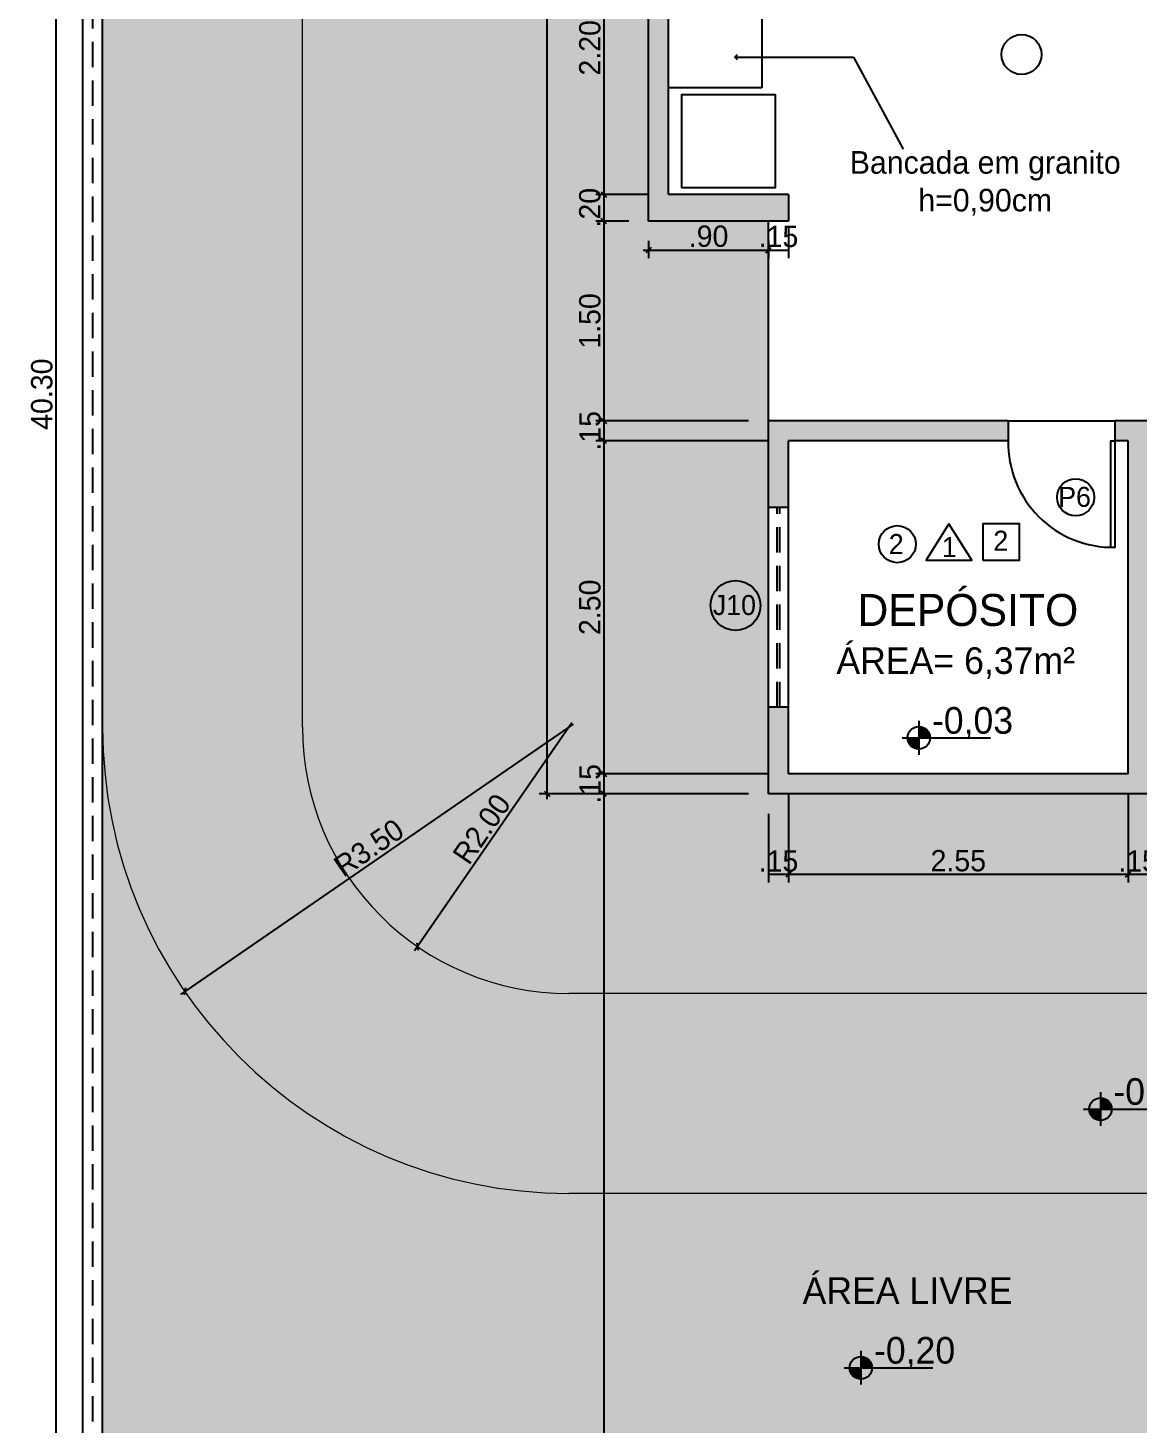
# Model space of a CAD drawing. Header units: feet. Extents: x 1734 to 1931, y 883 to 1088.
# Drawn here: x 1735.88 to 1744.22, y 907.9 to 918.38 of the extents above; entities that cross this region are included whole.
import ezdxf

# ---------------------------------------------------------------- set-up
doc = ezdxf.new("R2010")
doc.units = ezdxf.units.FT
doc.header["$LTSCALE"] = 0.3
doc.header["$MEASUREMENT"] = 0
doc.header["$PDMODE"] = 32
doc.header["$PDSIZE"] = 0.1
doc.linetypes.add('DASHED2', pattern=[0.375, 0.25, -0.125])
doc.linetypes.add('HIDDEN', pattern=[9.525, 6.35, -3.175])
doc.layers.get('0').update_dxf_attribs({"linetype": 'CONTINUOUS'})
doc.layers.get('Defpoints').update_dxf_attribs({"linetype": 'CONTINUOUS'})
for name, color, linetype in [('1', 1, 'CONTINUOUS'), ('2', 44, 'CONTINUOUS'), ('3', 3, 'CONTINUOUS'), ('5', 5, 'CONTINUOUS'), ('Cotas', 1, 'CONTINUOUS'), ('demolição', 140, 'DASHED2'), ('projecao', 8, 'HIDDEN'), ('Texto', 44, 'CONTINUOUS')]:
    doc.layers.add(name, color=color, linetype=linetype)
doc.styles.add('ROMANS', font='romans')
doc.styles.add('style1', font='GOTHIC.TTF')
doc.styles.add('TP', font='arial.ttf', dxfattribs={"height": 0.1})
doc.dimstyles.new('ESC-100', dxfattribs={"dimtxt": 0.16, "dimasz": 0.04, "dimexe": 0.06, "dimexo": 0.15, "dimgap": 0.02, "dimtad": 1, "dimzin": 4, "dimdsep": 46, "dimtxsty": 'style1', "dimblk": 'OBLIQUE', "dimcen": 0.01, "dimdle": 0.04, "dimclrd": 14, "dimclre": 14, "dimclrt": 2, "dimazin": 0, "dimtfac": 1, "dimtix": 1, "dimtmove": 2, "dimatfit": 0, "dimldrblk": 'OPEN90', "dimfxl": 1, "dimtolj": 1, "dimtzin": 4, "dimlwd": -1, "dimlwe": -1, "dimarcsym": 0})

# ---------------------------------------------------------------- blocks, each defined once
blk = doc.blocks.new('*D129')
at = {"layer": 'Cotas', "color": 14, "transparency": 16777216}
for p, q in [((1744.142, 912.631), (1744.142, 911.964)), ((1744.292, 912.631), (1744.292, 911.964)), ((1744.292, 912.024), (1744.142, 912.024))]:
    blk.add_line(p, q, dxfattribs=at)
at = {"layer": 'Defpoints', "color": 0, "transparency": 16777216}
for p in [(1744.142, 912.781), (1744.292, 912.781), (1744.142, 912.024)]:
    blk.add_point(p, dxfattribs=at)
at = {"layer": 'Cotas', "color": 2, "transparency": 16777216, "insert": (1744.217, 912.126), "char_height": 0.16, "attachment_point": 5, "style": 'style1'}
blk.add_mtext('\\A1;.15', dxfattribs=at)
blk = doc.blocks.new('_Oblique')
at = {"color": 0, "linetype": 'ByBlock', "lineweight": -2}
blk.add_line((-0.5, -0.5), (0.5, 0.5), dxfattribs=at)
blk = doc.blocks.new('_Open90')
at = {"color": 0, "linetype": 'ByBlock', "lineweight": -2}
for p, q in [((0, 0), (-1, 0)), ((-0.5, 0.5), (0, 0)), ((0, 0), (-0.5, -0.5))]:
    blk.add_line(p, q, dxfattribs=at)
blk = doc.blocks.new('*D130')
at = {"layer": 'Cotas', "color": 14, "transparency": 16777216}
for p, q in [((1741.592, 912.631), (1741.592, 911.964)), ((1744.142, 912.631), (1744.142, 911.964)), ((1744.182, 912.024), (1741.552, 912.024))]:
    blk.add_line(p, q, dxfattribs=at)
at = {"layer": 'Defpoints', "color": 0, "transparency": 16777216}
for p in [(1741.592, 912.781), (1744.142, 912.781), (1741.592, 912.024)]:
    blk.add_point(p, dxfattribs=at)
at = {"layer": 'Cotas', "color": 14, "transparency": 16777216, "xscale": 0.04, "yscale": 0.04, "zscale": 0.04, "rotation": 180}
blk.add_blockref('_Oblique', (1741.592, 912.024), dxfattribs=at)
at = {"layer": 'Cotas', "color": 14, "transparency": 16777216, "xscale": 0.04, "yscale": 0.04, "zscale": 0.04}
blk.add_blockref('_Oblique', (1744.142, 912.024), dxfattribs=at)
at = {"layer": 'Cotas', "color": 2, "transparency": 16777216, "insert": (1742.867, 912.128), "char_height": 0.16, "attachment_point": 5, "style": 'style1'}
blk.add_mtext('\\A1;2.55', dxfattribs=at)
blk = doc.blocks.new('*D131')
at = {"layer": 'Cotas', "color": 14, "transparency": 16777216}
for p, q in [((1741.592, 912.631), (1741.592, 911.964)), ((1741.442, 912.481), (1741.442, 911.964)), ((1741.592, 912.024), (1741.442, 912.024))]:
    blk.add_line(p, q, dxfattribs=at)
at = {"layer": 'Defpoints', "color": 0, "transparency": 16777216}
for p in [(1741.592, 912.781), (1741.442, 912.631), (1741.442, 912.024)]:
    blk.add_point(p, dxfattribs=at)
at = {"layer": 'Cotas', "color": 2, "transparency": 16777216, "insert": (1741.517, 912.126), "char_height": 0.16, "attachment_point": 5, "style": 'style1'}
blk.add_mtext('\\A1;.15', dxfattribs=at)
blk = doc.blocks.new('*D138')
at = {"layer": 'Cotas', "color": 14, "linetype": 'Continuous', "transparency": 16777216}
for p, q in [((1740.392, 919.331), (1740.145, 919.331)), ((1740.205, 919.371), (1740.205, 917.091)), ((1740.542, 917.131), (1740.145, 917.131))]:
    blk.add_line(p, q, dxfattribs=at)
at = {"layer": 'Defpoints', "color": 0, "linetype": 'Continuous', "transparency": 16777216}
for p in [(1740.542, 919.331), (1740.205, 917.131), (1740.692, 917.131)]:
    blk.add_point(p, dxfattribs=at)
at = {"layer": 'Cotas', "color": 14, "linetype": 'Continuous', "transparency": 16777216, "xscale": 0.04, "yscale": 0.04, "zscale": 0.04}
for p, rotation in [((1740.205, 919.331), 90), ((1740.205, 917.131), 270)]:
    blk.add_blockref('_Oblique', p, dxfattribs=dict(at, rotation=rotation))
at = {"layer": 'Cotas', "color": 2, "linetype": 'Continuous', "transparency": 16777216, "insert": (1740.101, 918.231), "char_height": 0.16, "attachment_point": 5, "rotation": 90, "style": 'style1'}
blk.add_mtext('\\A1;2.20', dxfattribs=at)
blk = doc.blocks.new('*D139')
at = {"layer": 'Cotas', "color": 14, "linetype": 'Continuous', "transparency": 16777216}
for p, q in [((1740.542, 917.131), (1740.145, 917.131)), ((1740.205, 917.131), (1740.205, 916.931)), ((1740.392, 916.931), (1740.145, 916.931))]:
    blk.add_line(p, q, dxfattribs=at)
at = {"layer": 'Defpoints', "color": 0, "linetype": 'Continuous', "transparency": 16777216}
for p in [(1740.692, 917.131), (1740.205, 916.931), (1740.542, 916.931)]:
    blk.add_point(p, dxfattribs=at)
at = {"layer": 'Cotas', "color": 2, "linetype": 'Continuous', "transparency": 16777216, "insert": (1740.101, 917.031), "char_height": 0.16, "attachment_point": 5, "rotation": 90, "style": 'style1'}
blk.add_mtext('\\A1;.20', dxfattribs=at)
blk = doc.blocks.new('*D140')
at = {"layer": 'Cotas', "color": 14, "linetype": 'Continuous', "transparency": 16777216}
for p, q in [((1740.392, 916.931), (1740.145, 916.931)), ((1740.205, 916.971), (1740.205, 915.391)), ((1741.292, 915.431), (1740.145, 915.431))]:
    blk.add_line(p, q, dxfattribs=at)
at = {"layer": 'Defpoints', "color": 0, "linetype": 'Continuous', "transparency": 16777216}
for p in [(1740.542, 916.931), (1740.205, 915.431), (1741.442, 915.431)]:
    blk.add_point(p, dxfattribs=at)
at = {"layer": 'Cotas', "color": 14, "linetype": 'Continuous', "transparency": 16777216, "xscale": 0.04, "yscale": 0.04, "zscale": 0.04}
for p, rotation in [((1740.205, 916.931), 90), ((1740.205, 915.431), 270)]:
    blk.add_blockref('_Oblique', p, dxfattribs=dict(at, rotation=rotation))
at = {"layer": 'Cotas', "color": 2, "linetype": 'Continuous', "transparency": 16777216, "insert": (1740.101, 916.181), "char_height": 0.16, "attachment_point": 5, "rotation": 90, "style": 'style1'}
blk.add_mtext('\\A1;1.50', dxfattribs=at)
blk = doc.blocks.new('*D141')
at = {"layer": 'Cotas', "color": 14, "linetype": 'Continuous', "transparency": 16777216}
for p, q in [((1741.292, 915.431), (1740.145, 915.431)), ((1740.205, 915.431), (1740.205, 915.281)), ((1741.442, 915.281), (1740.145, 915.281))]:
    blk.add_line(p, q, dxfattribs=at)
at = {"layer": 'Defpoints', "color": 0, "linetype": 'Continuous', "transparency": 16777216}
for p in [(1741.442, 915.431), (1740.205, 915.281), (1741.592, 915.281)]:
    blk.add_point(p, dxfattribs=at)
at = {"layer": 'Cotas', "color": 2, "linetype": 'Continuous', "transparency": 16777216, "insert": (1740.103, 915.356), "char_height": 0.16, "attachment_point": 5, "rotation": 90, "style": 'style1'}
blk.add_mtext('\\A1;.15', dxfattribs=at)
blk = doc.blocks.new('*D142')
at = {"layer": 'Cotas', "color": 14, "transparency": 16777216}
for p, q in [((1741.442, 915.281), (1740.145, 915.281)), ((1740.205, 915.321), (1740.205, 912.741)), ((1741.442, 912.781), (1740.145, 912.781))]:
    blk.add_line(p, q, dxfattribs=at)
at = {"layer": 'Defpoints', "color": 0, "transparency": 16777216}
for p in [(1741.592, 915.281), (1740.205, 912.781), (1741.592, 912.781)]:
    blk.add_point(p, dxfattribs=at)
at = {"layer": 'Cotas', "color": 14, "transparency": 16777216, "xscale": 0.04, "yscale": 0.04, "zscale": 0.04}
for p, rotation in [((1740.205, 915.281), 90), ((1740.205, 912.781), 270)]:
    blk.add_blockref('_Oblique', p, dxfattribs=dict(at, rotation=rotation))
at = {"layer": 'Cotas', "color": 2, "transparency": 16777216, "insert": (1740.101, 914.031), "char_height": 0.16, "attachment_point": 5, "rotation": 90, "style": 'style1'}
blk.add_mtext('\\A1;2.50', dxfattribs=at)
blk = doc.blocks.new('*D143')
at = {"layer": 'Cotas', "color": 14, "transparency": 16777216}
for p, q in [((1741.442, 912.781), (1740.145, 912.781)), ((1740.205, 912.781), (1740.205, 912.631)), ((1741.292, 912.631), (1740.145, 912.631))]:
    blk.add_line(p, q, dxfattribs=at)
at = {"layer": 'Defpoints', "color": 0, "transparency": 16777216}
for p in [(1741.592, 912.781), (1740.205, 912.631), (1741.442, 912.631)]:
    blk.add_point(p, dxfattribs=at)
at = {"layer": 'Cotas', "color": 2, "transparency": 16777216, "insert": (1740.103, 912.706), "char_height": 0.16, "attachment_point": 5, "rotation": 90, "style": 'style1'}
blk.add_mtext('\\A1;.15', dxfattribs=at)
blk = doc.blocks.new('*D144')
at = {"layer": 'Cotas', "color": 14, "transparency": 16777216}
for p, q in [((1741.292, 912.631), (1740.145, 912.631)), ((1740.205, 912.671), (1740.205, 895.591)), ((1740.629, 895.631), (1740.145, 895.631))]:
    blk.add_line(p, q, dxfattribs=at)
at = {"layer": 'Defpoints', "color": 0, "transparency": 16777216}
for p in [(1741.442, 912.631), (1740.205, 895.631), (1740.779, 895.631)]:
    blk.add_point(p, dxfattribs=at)
at = {"layer": 'Cotas', "color": 14, "transparency": 16777216, "xscale": 0.04, "yscale": 0.04, "zscale": 0.04}
for p, rotation in [((1740.205, 912.631), 90), ((1740.205, 895.631), 270)]:
    blk.add_blockref('_Oblique', p, dxfattribs=dict(at, rotation=rotation))
at = {"layer": 'Cotas', "color": 2, "transparency": 16777216, "insert": (1740.101, 904.131), "char_height": 0.16, "attachment_point": 5, "rotation": 90, "style": 'style1'}
blk.add_mtext('\\A1;17.00', dxfattribs=at)
blk = doc.blocks.new('*D145')
at = {"layer": 'Cotas', "color": 14, "transparency": 16777216}
for p, q in [((1741.292, 929.231), (1739.72, 929.231)), ((1739.78, 912.591), (1739.78, 929.271)), ((1741.292, 912.631), (1739.72, 912.631))]:
    blk.add_line(p, q, dxfattribs=at)
at = {"layer": 'Defpoints', "color": 0, "transparency": 16777216}
for p in [(1739.78, 929.231), (1741.442, 929.231), (1741.442, 912.631)]:
    blk.add_point(p, dxfattribs=at)
at = {"layer": 'Cotas', "color": 14, "transparency": 16777216, "xscale": 0.04, "yscale": 0.04, "zscale": 0.04}
for p, rotation in [((1739.78, 929.231), 90), ((1739.78, 912.631), 270)]:
    blk.add_blockref('_Oblique', p, dxfattribs=dict(at, rotation=rotation))
at = {"layer": 'Cotas', "color": 2, "transparency": 16777216, "insert": (1739.676, 920.931), "char_height": 0.16, "attachment_point": 5, "rotation": 90, "style": 'style1'}
blk.add_mtext('\\A1;16.60', dxfattribs=at)
blk = doc.blocks.new('*D156')
at = {"layer": 'Cotas', "color": 14, "transparency": 16777216}
blk.add_line((1739.975, 913.154), (1737.026, 911.125), dxfattribs=at)
at = {"layer": 'Defpoints', "color": 0, "transparency": 16777216}
for p in [(1739.942, 913.131), (1737.059, 911.147)]:
    blk.add_point(p, dxfattribs=at)
at = {"layer": 'Cotas', "color": 14, "transparency": 16777216, "xscale": 0.04, "yscale": 0.04, "zscale": 0.04, "rotation": 214.533647750087}
blk.add_blockref('_Oblique', (1737.059, 911.147), dxfattribs=at)
at = {"layer": 'Cotas', "color": 2, "transparency": 16777216, "insert": (1738.441, 912.225), "char_height": 0.16, "attachment_point": 5, "rotation": 34.5336, "style": 'style1'}
blk.add_mtext('\\A1;R3.50', dxfattribs=at)
blk = doc.blocks.new('*D157')
at = {"layer": 'Cotas', "color": 14, "transparency": 16777216}
blk.add_line((1739.965, 913.164), (1738.784, 911.452), dxfattribs=at)
at = {"layer": 'Defpoints', "color": 0, "transparency": 16777216}
for p in [(1739.942, 913.131), (1738.807, 911.484)]:
    blk.add_point(p, dxfattribs=at)
at = {"layer": 'Cotas', "color": 14, "transparency": 16777216, "xscale": 0.04, "yscale": 0.04, "zscale": 0.04, "rotation": 235.4299763007902}
blk.add_blockref('_Oblique', (1738.807, 911.484), dxfattribs=at)
at = {"layer": 'Cotas', "color": 2, "transparency": 16777216, "insert": (1739.289, 912.367), "char_height": 0.16, "attachment_point": 5, "rotation": 55.43, "style": 'style1'}
blk.add_mtext('\\A1;R2.00', dxfattribs=at)
blk = doc.blocks.new('*D215')
at = {"layer": 'Cotas', "color": 14, "linetype": 'Continuous', "transparency": 16777216}
for p, q in [((1740.502, 916.712), (1741.482, 916.712)), ((1740.542, 916.781), (1740.542, 916.652)), ((1741.442, 916.781), (1741.442, 916.652))]:
    blk.add_line(p, q, dxfattribs=at)
at = {"layer": 'Defpoints', "color": 0, "linetype": 'Continuous', "transparency": 16777216}
for p in [(1740.542, 916.931), (1741.442, 916.931), (1741.442, 916.712)]:
    blk.add_point(p, dxfattribs=at)
at = {"layer": 'Cotas', "color": 14, "linetype": 'Continuous', "transparency": 16777216, "xscale": 0.04, "yscale": 0.04, "zscale": 0.04, "rotation": 180}
blk.add_blockref('_Oblique', (1740.542, 916.712), dxfattribs=at)
at = {"layer": 'Cotas', "color": 14, "linetype": 'Continuous', "transparency": 16777216, "xscale": 0.04, "yscale": 0.04, "zscale": 0.04}
blk.add_blockref('_Oblique', (1741.442, 916.712), dxfattribs=at)
at = {"layer": 'Cotas', "color": 2, "linetype": 'Continuous', "transparency": 16777216, "insert": (1740.992, 916.816), "char_height": 0.16, "attachment_point": 5, "style": 'style1'}
blk.add_mtext('\\A1;.90', dxfattribs=at)
blk = doc.blocks.new('*D216')
at = {"layer": 'Cotas', "color": 14, "linetype": 'Continuous', "transparency": 16777216}
for p, q in [((1741.592, 916.881), (1741.592, 916.652)), ((1741.442, 916.781), (1741.442, 916.652)), ((1741.442, 916.712), (1741.592, 916.712))]:
    blk.add_line(p, q, dxfattribs=at)
at = {"layer": 'Defpoints', "color": 0, "linetype": 'Continuous', "transparency": 16777216}
for p in [(1741.592, 917.031), (1741.442, 916.931), (1741.592, 916.712)]:
    blk.add_point(p, dxfattribs=at)
at = {"layer": 'Cotas', "color": 2, "linetype": 'Continuous', "transparency": 16777216, "insert": (1741.517, 916.814), "char_height": 0.16, "attachment_point": 5, "style": 'style1'}
blk.add_mtext('\\A1;.15', dxfattribs=at)
blk = doc.blocks.new('*D265')
at = {"layer": 'Cotas', "color": 14, "transparency": 16777216}
for p, q in [((1736.142, 935.781), (1736.03, 935.781)), ((1736.09, 935.821), (1736.09, 895.441)), ((1736.142, 895.481), (1736.03, 895.481))]:
    blk.add_line(p, q, dxfattribs=at)
at = {"layer": 'Defpoints', "color": 0, "transparency": 16777216}
for p in [(1736.292, 935.781), (1736.09, 895.481), (1736.292, 895.481)]:
    blk.add_point(p, dxfattribs=at)
at = {"layer": 'Cotas', "color": 14, "transparency": 16777216, "xscale": 0.04, "yscale": 0.04, "zscale": 0.04}
for p, rotation in [((1736.09, 935.781), 90), ((1736.09, 895.481), 270)]:
    blk.add_blockref('_Oblique', p, dxfattribs=dict(at, rotation=rotation))
at = {"layer": 'Cotas', "color": 2, "transparency": 16777216, "insert": (1735.986, 915.631), "char_height": 0.16, "attachment_point": 5, "rotation": 90, "style": 'style1'}
blk.add_mtext('\\A1;40.30', dxfattribs=at)
blk = doc.blocks.new('NIV_PL')
for p, q in [((0, 0.15), (0, -0.15)), ((-0.15, 0), (0.638, 0))]:
    blk.add_line(p, q)
at = {"const_width": 0.1}
for points in [[(-0.05, 0, 0.414214), (0, -0.05, 1)], [(0.05, 0, 0.414214), (0, 0.05, 1)]]:
    blk.add_lwpolyline(points, format="xyb", dxfattribs=at)
blk.add_circle((0, 0), 0.1)
at = {"color": 2, "style": 'ROMANS'}
blk.add_attdef('NIVEL', (0.116, 0.037), '', height=0.1, dxfattribs=at)

msp = doc.modelspace()

# ---------------------------------------------------------------- hatches: boundary and pattern name
at = {"linetype": 'Continuous', "true_color": 0xbdcb95}
h = msp.add_hatch(color=253, dxfattribs=at)
h.paths.add_polyline_path([(1791.942, 932.131, 0.414214), (1789.942, 934.131), (1739.942, 934.131, 0.414214), (1737.942, 932.131), (1737.942, 913.131, 0.414214), (1739.942, 911.131), (1751.906, 911.131, -0.131652), (1753.656, 910.662), (1755.442, 909.631), (1765.294, 903.943), (1769.192, 901.693, -0.267949), (1770.942, 898.662), (1770.942, 887.631, 0.414214), (1772.942, 885.631), (1789.942, 885.631, 0.414214), (1791.942, 887.631)])
h.paths.add_polyline_path([(1768.892, 912.631), (1768.892, 909.781), (1765.742, 909.781), (1765.709, 911.58, -0.083534), (1764.519, 904.506), (1755.442, 909.747), (1755.442, 912.531), (1765.688, 912.531, -0.011002), (1765.709, 911.58), (1765.742, 912.631), (1755.442, 912.631), (1755.442, 916.431), (1748.442, 916.431), (1748.442, 912.631), (1741.442, 912.631), (1741.442, 916.931), (1740.542, 916.931), (1740.542, 923.931), (1741.442, 923.931), (1741.442, 929.231), (1748.442, 929.231), (1748.442, 931.931), (1755.942, 931.931), (1755.942, 929.231), (1774.542, 929.231), (1774.542, 931.381), (1777.992, 931.381), (1777.992, 929.231), (1779.992, 929.231), (1779.992, 912.631)], flags=16)
h.paths.add_polyline_path([(1768.529, 930.841, 0.812596), (1762.744, 929.831), (1762.744, 929.331), (1762.593, 929.331), (1762.593, 929.831, -0.810376), (1768.66, 930.916)], flags=16)
h.paths.add_polyline_path([(1762.497, 929.38), (1762.497, 929.769), (1762.152, 929.769), (1762.152, 929.38)], flags=24)
h.paths.add_polyline_path([(1762.497, 929.08), (1762.497, 929.469), (1762.152, 929.469), (1762.152, 929.08)], flags=8)
h.paths.add_polyline_path([(1768.897, 929.79), (1768.897, 930.302), (1768.552, 930.302), (1768.552, 929.79)], flags=24)
at = {"linetype": 'Continuous'}
h = msp.add_hatch(color=251, dxfattribs=at)
h.paths.add_polyline_path([(1740.542, 919.331), (1740.542, 916.931), (1741.592, 916.931), (1741.592, 917.131), (1740.692, 917.131), (1740.692, 919.331)])
h.paths.add_polyline_path([(1740.542, 923.931), (1740.542, 921.831), (1741.442, 921.831), (1741.442, 921.981), (1740.692, 921.981), (1740.692, 922.581), (1741.442, 922.581), (1741.442, 922.731), (1740.692, 922.731), (1740.692, 923.731), (1741.592, 923.731), (1741.592, 923.931)])
h.paths.add_polyline_path([(1741.442, 926.081), (1741.442, 925.431), (1743.242, 925.431), (1743.242, 925.581), (1741.592, 925.581), (1741.592, 926.081)], flags=17)
h.paths.add_polyline_path([(1741.442, 929.231), (1741.442, 928.581), (1741.592, 928.581), (1741.592, 929.081), (1744.142, 929.081), (1744.142, 925.581), (1744.042, 925.581), (1744.042, 925.431), (1744.292, 925.431), (1744.292, 929.081), (1748.292, 929.081), (1748.292, 928.581), (1748.442, 928.581), (1748.442, 929.231)])
h.paths.add_polyline_path([(1747.742, 915.431), (1747.742, 915.281), (1748.292, 915.281), (1748.292, 912.781), (1747.367, 912.781), (1747.367, 912.631), (1748.442, 912.631), (1748.442, 915.431)])
h.paths.add_polyline_path([(1745.692, 914.731), (1745.692, 915.431), (1745.442, 915.431), (1745.442, 915.281), (1745.542, 915.281), (1745.542, 914.581), (1746.217, 914.581), (1746.217, 912.781), (1746.217, 912.631), (1746.367, 912.631), (1746.367, 912.781), (1746.367, 914.581), (1747.042, 914.581), (1747.042, 915.281), (1747.142, 915.281), (1747.142, 915.431), (1746.892, 915.431), (1746.892, 914.731)])
h.paths.add_polyline_path([(1744.042, 915.431), (1744.042, 915.281), (1744.142, 915.281), (1744.142, 912.781), (1741.592, 912.781), (1741.592, 913.281), (1741.442, 913.281), (1741.442, 912.631), (1745.217, 912.631), (1745.217, 912.781), (1744.292, 912.781), (1744.292, 915.281), (1744.842, 915.281), (1744.842, 915.431)])
h.paths.add_polyline_path([(1741.442, 915.431), (1741.442, 914.781), (1741.592, 914.781), (1741.592, 915.281), (1743.242, 915.281), (1743.242, 915.431)], flags=17)
at = {"linetype": 'Continuous', "true_color": 0xbdcb95}
msp.add_hatch(color=253, dxfattribs=at).paths.add_polyline_path([(1752.906, 909.363, 0.131652), (1751.906, 909.631), (1739.942, 909.631, -0.414214), (1736.442, 913.131), (1736.442, 907.631), (1754.442, 907.631), (1754.442, 895.631), (1755.442, 895.631), (1755.442, 907.784), (1763.715, 903.007, 0.243495), (1761.442, 897.631), (1761.442, 895.631), (1768.442, 895.631), (1768.442, 884.131), (1772.942, 884.131, -0.414214), (1769.442, 887.631), (1769.442, 898.662, 0.267949), (1768.442, 900.394), (1763.809, 903.068), (1755.442, 907.899)])
at = {"layer": 'demolição', "linetype": 'Continuous'}
h = msp.add_hatch(color=255, dxfattribs=at)
h.dxf.hatch_style = 1
h.paths.add_polyline_path([(1793.442, 932.131, 0.414214), (1789.942, 935.631), (1739.942, 935.631, 0.414214), (1736.442, 932.131), (1736.442, 913.131, 0.414214), (1739.942, 909.631), (1751.906, 909.631, -0.131652), (1752.906, 909.363), (1755.442, 907.899), (1763.809, 903.068), (1768.442, 900.394, -0.267949), (1769.442, 898.662), (1769.442, 887.631, 0.414214), (1772.942, 884.131), (1789.942, 884.131, 0.414214), (1793.442, 887.631)])
h.paths.add_polyline_path([(1755.442, 909.631), (1753.656, 910.662, 0.131652), (1751.906, 911.131), (1739.942, 911.131, -0.414214), (1737.942, 913.131), (1737.942, 932.131, -0.414214), (1739.942, 934.131), (1789.942, 934.131, -0.414214), (1791.942, 932.131), (1791.942, 887.631, -0.414214), (1789.942, 885.631), (1772.942, 885.631, -0.414214), (1770.942, 887.631), (1770.942, 898.662, 0.267949), (1769.192, 901.693), (1765.294, 903.943)], flags=16)

# ---------------------------------------------------------------- linework, layer by layer
at = {"layer": '1', "linetype": 'Continuous', "lineweight": 13}
for p, q in [((1737.942, 913.131), (1737.942, 932.131)), ((1751.906, 911.131), (1739.942, 911.131))]:
    msp.add_line(p, q, dxfattribs=at)
at = {"layer": '1', "linetype": 'Continuous'}
msp.add_line((1741.442, 915.431), (1741.442, 916.931), dxfattribs=at)
at = {"layer": '1'}
msp.add_line((1743.242, 915.431), (1744.042, 915.431), dxfattribs=at)
at = {"layer": '1', "linetype": 'Continuous', "lineweight": 9}
msp.add_line((1751.906, 909.631), (1739.942, 909.631), dxfattribs=at)
at = {"layer": '1'}
msp.add_circle((1743.342, 918.181), 0.15, dxfattribs=at)
msp.add_arc((1744.027, 915.266), 0.785, 178.9053, 271.0947, dxfattribs=at)
at = {"layer": '1', "linetype": 'Continuous', "lineweight": 13}
for radius in [3.5, 2]:
    msp.add_arc((1739.942, 913.131), radius, 180, 270, dxfattribs=at)
at = {"layer": '2'}
for p, q in [((1741.392, 920.931), (1741.392, 917.931)), ((1741.392, 917.931), (1740.692, 917.931))]:
    msp.add_line(p, q, dxfattribs=at)
for points in [[(1740.792, 917.181), (1740.792, 917.881), (1741.492, 917.881), (1741.492, 917.181)], [(1744.042, 915.281), (1744.042, 914.481), (1744.012, 914.481), (1744.012, 915.281)]]:
    msp.add_lwpolyline(points, close=True, dxfattribs=at)
at = {"layer": '3'}
for points in [[(1780.442, 935.781), (1736.292, 935.781), (1736.292, 895.481), (1755.942, 895.481)], [(1736.442, 895.631), (1736.442, 935.631)]]:
    msp.add_lwpolyline(points, dxfattribs=at)
at = {"layer": '5'}
for p, q in [((1740.542, 916.931), (1740.542, 919.331)), ((1740.692, 917.131), (1740.692, 919.331)), ((1741.592, 917.131), (1740.692, 917.131)), ((1741.592, 917.131), (1741.592, 916.931)), ((1741.592, 916.931), (1740.542, 916.931)), ((1743.242, 915.431), (1743.242, 915.281)), ((1744.042, 915.431), (1744.042, 915.281))]:
    msp.add_line(p, q, dxfattribs=at)
at = {"layer": '5', "linetype": 'Continuous'}
for p, q in [((1741.442, 912.631), (1741.442, 915.431)), ((1743.242, 915.431), (1741.442, 915.431)), ((1744.842, 915.431), (1744.042, 915.431)), ((1741.592, 912.781), (1741.592, 915.281)), ((1743.242, 915.281), (1741.592, 915.281)), ((1744.142, 915.281), (1744.042, 915.281)), ((1744.142, 912.781), (1744.142, 915.281)), ((1744.142, 912.781), (1741.592, 912.781)), ((1748.442, 912.631), (1741.442, 912.631))]:
    msp.add_line(p, q, dxfattribs=at)
at = {"layer": 'projecao', "ltscale": 0.1}
for p, q in [((1741.592, 914.781), (1741.442, 914.781)), ((1741.507, 913.281), (1741.507, 914.781)), ((1741.527, 913.281), (1741.527, 914.781)), ((1741.592, 913.281), (1741.442, 913.281))]:
    msp.add_line(p, q, dxfattribs=at)
msp.add_lwpolyline([(1755.942, 895.556), (1768.367, 895.556), (1768.367, 884.056), (1793.517, 884.056), (1793.517, 935.706), (1736.367, 935.706), (1736.367, 895.556), (1755.942, 895.556)], dxfattribs=at)
at = {"layer": 'Texto', "color": 2}
for points in [[(1742.797, 914.658), (1742.626, 914.384), (1742.968, 914.384)], [(1743.052, 914.384), (1743.326, 914.384), (1743.326, 914.658), (1743.052, 914.658)]]:
    msp.add_lwpolyline(points, close=True, dxfattribs=at)
for centre, radius in [((1743.748, 914.857), 0.139), ((1742.409, 914.505), 0.139), ((1741.194, 914.045), 0.187)]:
    msp.add_circle(centre, radius, dxfattribs=at)

# ---------------------------------------------------------------- block references
at = {"layer": 'Texto', "linetype": 'Continuous', "ltscale": 0.4}
ref = msp.add_blockref('NIV_PL', (1742.571, 913.051), dxfattribs=dict(at, xscale=0.8446215679939147, yscale=0.8446215679939147, zscale=0.8446215679939147))
ref.add_attrib('NIVEL', '-0,03', (1742.669, 913.082), dxfattribs={"layer": '0', "height": 0.2, "style": 'style1'})
ref = msp.add_blockref('NIV_PL', (1743.934, 910.264), dxfattribs=dict(at, xscale=0.8446215679939147, yscale=0.8446215679939147, zscale=0.8446215679939147))
ref.add_attrib('NIVEL', '-0,10', (1744.031, 910.296), dxfattribs={"layer": '0', "height": 0.2, "style": 'style1'})
ref = msp.add_blockref('NIV_PL', (1742.136, 908.322), dxfattribs=dict(at, xscale=0.8446215679939147, yscale=0.8446215679939147, zscale=0.8446215679939147))
ref.add_attrib('NIVEL', '-0,20', (1742.234, 908.353), dxfattribs={"layer": '0', "height": 0.2, "style": 'style1'})

# ---------------------------------------------------------------- texts
at = {"layer": 'Texto', "attachment_point": 1, "style": 'style1'}
for s, insert, char_height, width in [('\\pxqc;Bancada em granito\\Ph=0,90cm', (1741.661, 917.456), 0.17, 2.81618), ('\\pi0.9515;{\\H2.4x;DEPÓSITO\\P\\pi0.79377;\\H0.83333x;ÁREA= 6,37m²}', (1741.158, 914.131), 0.1, 3.44546), ('\\pi1.72273;{\\H2.4x;\\P\\pi0.97481;\\H0.83333x;ÁREA LIVRE}', (1740.723, 909.402), 0.1, 3.44546)]:
    msp.add_mtext(s, dxfattribs=dict(at, insert=insert, char_height=char_height, width=width))
at = {"layer": 'Texto', "linetype": 'Continuous', "ltscale": 0.4, "char_height": 0.15, "width": 1.84656, "attachment_point": 8, "style": 'TP'}
for s, insert in [('{\\fCentury Gothic|b0|i0|c0|p34;P6}', (1743.74, 914.783)), ('{\\fCentury Gothic|b0|i0|c0|p34;\\H1.001x;2}', (1743.186, 914.456)), ('{\\fCentury Gothic|b0|i0|c0|p34;2}', (1742.401, 914.431)), ('{\\fCentury Gothic|b0|i0|c0|p34;\\H1.001x;1}', (1742.799, 914.408)), ('{\\fCentury Gothic|b0|i0|c0|p34;J10}', (1741.186, 913.971))]:
    msp.add_mtext(s, dxfattribs=dict(at, insert=insert))

# ---------------------------------------------------------------- dimensions: what is measured, and where the dimension line sits
at = {"layer": 'Cotas'}
for base, p1, p2, picture, middle in [((1736.09, 895.481), (1736.292, 935.781), (1736.292, 895.481), '*D265', (1735.986, 915.631)), ((1739.78, 929.231), (1741.442, 912.631), (1741.442, 929.231), '*D145', (1739.676, 920.931)), ((1740.205, 912.781), (1741.592, 915.281), (1741.592, 912.781), '*D142', (1740.101, 914.031)), ((1740.205, 912.631), (1741.592, 912.781), (1741.442, 912.631), '*D143', (1740.103, 912.706)), ((1740.205, 895.631), (1741.442, 912.631), (1740.779, 895.631), '*D144', (1740.101, 904.131))]:
    dim = msp.add_linear_dim(base=base, p1=p1, p2=p2, angle=90, dimstyle='ESC-100', override={"dimtxt": 0.16}, dxfattribs=at)
    dim.commit()
    dim.dimension.update_dxf_attribs({"geometry": picture, "text_midpoint": middle})
at = {"layer": 'Cotas', "linetype": 'Continuous'}
for base, p1, p2, picture, middle in [((1740.205, 917.131), (1740.542, 919.331), (1740.692, 917.131), '*D138', (1740.101, 918.231)), ((1740.205, 916.931), (1740.692, 917.131), (1740.542, 916.931), '*D139', (1740.101, 917.031)), ((1740.205, 915.431), (1740.542, 916.931), (1741.442, 915.431), '*D140', (1740.101, 916.181)), ((1740.205, 915.281), (1741.442, 915.431), (1741.592, 915.281), '*D141', (1740.103, 915.356))]:
    dim = msp.add_linear_dim(base=base, p1=p1, p2=p2, angle=90, dimstyle='ESC-100', dxfattribs=at)
    dim.commit()
    dim.dimension.update_dxf_attribs({"geometry": picture, "text_midpoint": middle})
for base, p1, p2, picture, middle in [((1741.592, 916.712), (1741.442, 916.931), (1741.592, 917.031), '*D216', (1741.517, 916.814)), ((1741.442, 916.712), (1740.542, 916.931), (1741.442, 916.931), '*D215', (1740.992, 916.816))]:
    dim = msp.add_linear_dim(base=base, p1=p1, p2=p2, dimstyle='ESC-100', dxfattribs=at)
    dim.commit()
    dim.dimension.update_dxf_attribs({"geometry": picture, "text_midpoint": middle})
at = {"layer": 'Cotas'}
for mpoint, picture, middle in [((1737.059, 911.147), '*D156', (1738.441, 912.225)), ((1738.807, 911.484), '*D157', (1739.289, 912.367))]:
    dim = msp.add_radius_dim(center=(1739.942, 913.131), mpoint=mpoint, dimstyle='ESC-100', override={"dimtxt": 0.16}, dxfattribs=at)
    dim.commit()
    dim.dimension.update_dxf_attribs({"geometry": picture, "text_midpoint": middle})
for base, p1, p2, picture, middle in [((1741.442, 912.024), (1741.592, 912.781), (1741.442, 912.631), '*D131', (1741.517, 912.126)), ((1741.592, 912.024), (1744.142, 912.781), (1741.592, 912.781), '*D130', (1742.867, 912.128)), ((1744.142, 912.024), (1744.292, 912.781), (1744.142, 912.781), '*D129', (1744.217, 912.126))]:
    dim = msp.add_linear_dim(base=base, p1=p1, p2=p2, dimstyle='ESC-100', override={"dimtxt": 0.16}, dxfattribs=at)
    dim.commit()
    dim.dimension.update_dxf_attribs({"geometry": picture, "text_midpoint": middle})

# ---------------------------------------------------------------- leaders
at = {"layer": 'Defpoints', "linetype": 'Continuous'}
msp.add_leader([(1741.188, 918.161), (1742.08, 918.161), (1742.453, 917.47)], dimstyle='ESC-100', override={"dimgap": 0.02, "dimtad": 0}, dxfattribs=at)

doc.saveas('drawing.dxf')
